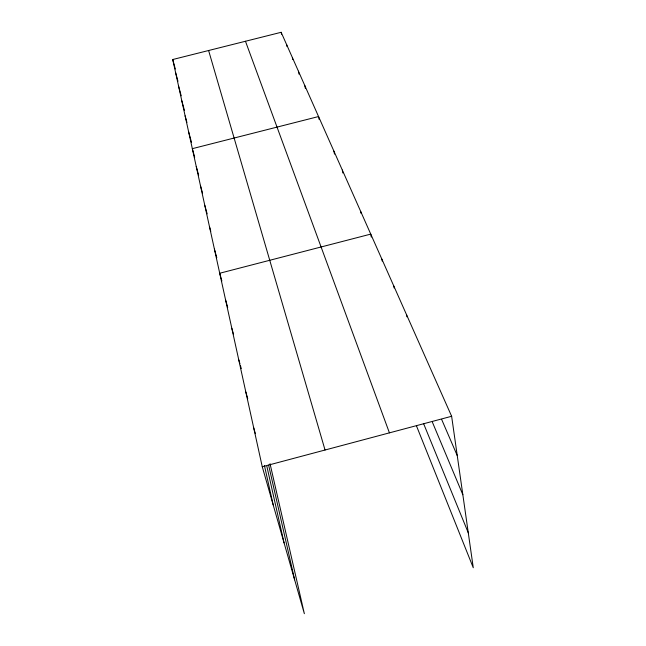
<?xml version="1.0" encoding="UTF-8"?>
<svg xmlns="http://www.w3.org/2000/svg" width="646" height="646" viewBox="0 0 646 646"><rect width="100%" height="100%" fill="white"/><g stroke="black" fill="none" stroke-linecap="round" stroke-linejoin="round"><path stroke-width="0.97" d="M270.036 463.707L304.355 613.7L262.26 466.743L451.635 416.282L473.268 567.729L416.42 425.738M262.26 466.743L172.732 59.521L281.155 32.3L451.635 416.282M441.614 419.351L457.255 455.6M432.408 422.218L462.843 494.731M423.671 423.816L468.277 532.797M245.472 41.263L389.425 432.852M208.61 50.517L325.043 450.012M253.708 427.862L255.364 433.66M245.835 392.049L247.725 398.719M238.834 359.927L239.916 363.779M240.465 365.701L241.273 368.591M225.559 299.801L227.699 307.464M231.825 328.297L233.416 333.982M214.424 249.154L216.798 257.73M221.877 280.994L219.721 273.25L370.756 234.11L371.28 237.074M204.79 205.331L207.14 213.85M209.457 226.56L210.79 231.373M194.688 157.261L192.33 148.669L318.559 116.546L319.132 119.453M196.247 166.482L198.645 175.219M200.389 185.337L202.505 193.001M178.611 86.281L181.203 95.786M181.784 100.679L184.417 110.345M185.111 115.836L186.928 122.506M188.624 131.808L191.539 142.459M172.732 59.521L175.308 69.033M175.599 72.578L177.965 81.275M268.623 465.136L294.649 579.825M266.863 466.339L284.07 542.898M264.44 465.548L273.193 504.922M281.155 32.3L281.551 34.222M286.638 44.647L287.042 46.601M292.388 57.599L292.783 59.521M298.436 71.213L299.025 74.153M304.791 85.538L305.372 88.429M333.934 151.172L334.491 154.095M342.315 170.043L342.873 173.015M360.67 211.395L361.025 213.333M381.867 259.135L382.206 261.089M393.794 285.984L394.125 287.979M406.609 314.868L406.932 316.839"/></g></svg>
